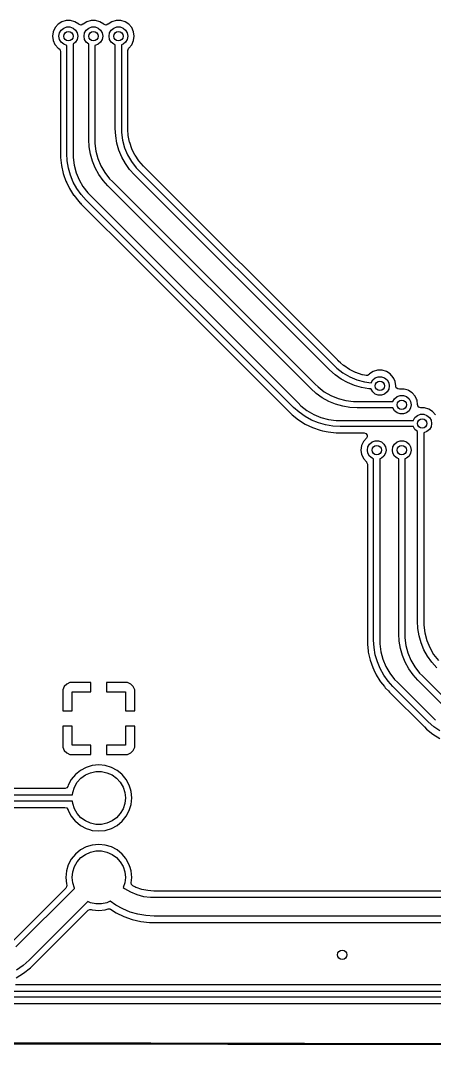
# Model space of a CAD drawing. Extents: x -114 to 114, y -62 to 23.
# Drawn here: x -19.57 to -6.36, y -61.55 to -28.76 of the extents above; entities that cross this region are included whole.
import ezdxf

# ---------------------------------------------------------------- set-up
doc = ezdxf.new("R2010")
doc.units = 0
doc.layers.add('BLACK', color=7, linetype='CONTINUOUS')

msp = doc.modelspace()

# ---------------------------------------------------------------- linework, layer by layer
at = {"layer": 'BLACK', "linetype": 'CONTINUOUS'}
for p, q in [((-18.2575, -28.8021), (-18.3786, -28.8799)), ((-18.1194, -28.7615), (-18.2575, -28.8021)), ((-18.2575, -28.8021), (-18.2575, -28.8021)), ((-17.9755, -28.7615), (-18.1194, -28.7615)), ((-18.1194, -28.7615), (-18.1194, -28.7615)), ((-17.8374, -28.8021), (-17.9755, -28.7615)), ((-17.9755, -28.7615), (-17.9755, -28.7615)), ((-17.7163, -28.8799), (-17.8374, -28.8021)), ((-17.8374, -28.8021), (-17.8374, -28.8021)), ((-17.8374, -28.8021), (-17.8374, -28.8021)), ((-17.8374, -28.8021), (-17.8374, -28.8021)), ((-17.458, -28.8021), (-17.5791, -28.8799)), ((-17.3199, -28.7615), (-17.458, -28.8021)), ((-17.458, -28.8021), (-17.458, -28.8021)), ((-17.176, -28.7615), (-17.3199, -28.7615)), ((-17.3199, -28.7615), (-17.3199, -28.7615)), ((-17.0379, -28.8021), (-17.176, -28.7615)), ((-17.176, -28.7615), (-17.176, -28.7615)), ((-16.9168, -28.8799), (-17.0379, -28.8021)), ((-17.0379, -28.8021), (-17.0379, -28.8021)), ((-17.0379, -28.8021), (-17.0379, -28.8021)), ((-17.0379, -28.8021), (-17.0379, -28.8021)), ((-16.6585, -28.8021), (-16.7796, -28.8799)), ((-16.5204, -28.7615), (-16.6585, -28.8021)), ((-16.6585, -28.8021), (-16.6585, -28.8021)), ((-16.3765, -28.7615), (-16.5204, -28.7615)), ((-16.5204, -28.7615), (-16.5204, -28.7615)), ((-16.2384, -28.8021), (-16.3765, -28.7615)), ((-16.3765, -28.7615), (-16.3765, -28.7615)), ((-16.1173, -28.8799), (-16.2384, -28.8021)), ((-16.2384, -28.8021), (-16.2384, -28.8021)), ((-16.2384, -28.8021), (-16.2384, -28.8021)), ((-16.2384, -28.8021), (-16.2384, -28.8021)), ((-18.5326, -29.1196), (-18.5531, -29.262)), ((-18.4728, -28.9887), (-18.5326, -29.1196)), ((-18.3786, -28.8799), (-18.4728, -28.9887)), ((-18.3475, -29.262), (-18.3294, -29.1594)), ((-18.3294, -29.1594), (-18.2773, -29.0692)), ((-18.2773, -29.0692), (-18.1975, -29.0022)), ((-18.1975, -29.0022), (-18.0995, -28.9666)), ((-18.0995, -28.9666), (-17.9954, -28.9666)), ((-17.9954, -28.9666), (-17.8975, -29.0022)), ((-17.8975, -29.0022), (-17.8176, -29.0692)), ((-17.8176, -29.0692), (-17.7655, -29.1594)), ((-17.7655, -29.1594), (-17.7475, -29.262)), ((-17.7125, -28.8832), (-17.7163, -28.8799)), ((-17.6988, -28.8931), (-17.7125, -28.8832)), ((-17.6392, -28.907), (-17.6988, -28.8931)), ((-17.5829, -28.8832), (-17.6392, -28.907)), ((-17.5791, -28.8799), (-17.5829, -28.8832)), ((-17.5479, -29.262), (-17.5299, -29.1594)), ((-17.5299, -29.1594), (-17.4778, -29.0692)), ((-17.4778, -29.0692), (-17.3979, -29.0022)), ((-17.3979, -29.0022), (-17.3, -28.9666)), ((-17.3, -28.9666), (-17.1959, -28.9666)), ((-17.1959, -28.9666), (-17.0979, -29.0022)), ((-17.0979, -29.0022), (-17.0181, -29.0692)), ((-17.0181, -29.0692), (-16.966, -29.1594)), ((-16.966, -29.1594), (-16.9479, -29.262)), ((-16.913, -28.8832), (-16.9168, -28.8799)), ((-16.8993, -28.8931), (-16.913, -28.8832)), ((-16.8397, -28.907), (-16.8993, -28.8931)), ((-16.7834, -28.8832), (-16.8397, -28.907)), ((-16.7796, -28.8799), (-16.7834, -28.8832)), ((-16.7484, -29.262), (-16.7304, -29.1594)), ((-16.7304, -29.1594), (-16.6783, -29.0692)), ((-16.6783, -29.0692), (-16.5984, -29.0022)), ((-16.5984, -29.0022), (-16.5005, -28.9666)), ((-16.5005, -28.9666), (-16.3964, -28.9666)), ((-16.3964, -28.9666), (-16.2984, -29.0022)), ((-16.2984, -29.0022), (-16.2186, -29.0692)), ((-16.2186, -29.0692), (-16.1665, -29.1594)), ((-16.1665, -29.1594), (-16.1484, -29.262)), ((-16.0231, -28.9887), (-16.1173, -28.8799)), ((-16.1173, -28.8799), (-16.1173, -28.8799)), ((-16.1173, -28.8799), (-16.1173, -28.8799)), ((-15.9633, -29.1196), (-16.0231, -28.9887)), ((-15.9428, -29.262), (-15.9633, -29.1196)), ((-18.5531, -29.262), (-18.5531, -29.262)), ((-18.5531, -29.262), (-18.5326, -29.4045)), ((-18.5326, -29.4045), (-18.4768, -29.5266)), ((-18.3294, -29.3646), (-18.3475, -29.262)), ((-18.2773, -29.4549), (-18.3294, -29.3646)), ((-18.1975, -29.5218), (-18.2773, -29.4549)), ((-17.8176, -29.4549), (-17.8975, -29.5218)), ((-17.7655, -29.3646), (-17.8176, -29.4549)), ((-17.7475, -29.262), (-17.7655, -29.3646)), ((-17.5299, -29.3646), (-17.5479, -29.262)), ((-17.4778, -29.4549), (-17.5299, -29.3646)), ((-17.3984, -29.5214), (-17.4778, -29.4549)), ((-17.0181, -29.4549), (-17.0979, -29.5218)), ((-16.966, -29.3646), (-17.0181, -29.4549)), ((-16.9479, -29.262), (-16.966, -29.3646)), ((-16.7304, -29.3646), (-16.7484, -29.262)), ((-16.6783, -29.4549), (-16.7304, -29.3646)), ((-16.5984, -29.5218), (-16.6783, -29.4549)), ((-16.2186, -29.4549), (-16.2984, -29.5218)), ((-16.1665, -29.3646), (-16.2186, -29.4549)), ((-16.1484, -29.262), (-16.1665, -29.3646)), ((-16.0231, -29.5354), (-15.9633, -29.4045)), ((-15.9633, -29.4045), (-15.9428, -29.262)), ((-18.4768, -29.5266), (-18.4728, -29.5354)), ((-18.4728, -29.5354), (-18.3786, -29.6442)), ((-18.3786, -29.6442), (-18.3444, -29.6661)), ((-18.3444, -29.6661), (-18.3057, -29.7135)), ((-18.3057, -29.7135), (-18.2989, -29.7494)), ((-18.2989, -29.7494), (-18.2989, -33.0436)), ((-18.0995, -29.5575), (-18.1975, -29.5218)), ((-18.0984, -29.5575), (-18.0995, -29.5575)), ((-18.0984, -33.0135), (-18.0984, -29.5575)), ((-17.8975, -29.5218), (-17.8984, -29.5222)), ((-17.8984, -29.5222), (-17.8984, -33.0135)), ((-17.3984, -32.5635), (-17.3984, -29.5214)), ((-17.1959, -29.5575), (-17.1984, -29.5575)), ((-17.1984, -29.5575), (-17.1984, -32.5635)), ((-17.0979, -29.5218), (-17.1959, -29.5575)), ((-16.5484, -29.54), (-16.5984, -29.5218)), ((-16.5484, -32.2135), (-16.5484, -29.54)), ((-16.2984, -29.5218), (-16.3484, -29.54)), ((-16.3484, -29.54), (-16.3484, -32.2135)), ((-16.1479, -29.7159), (-16.129, -29.6577)), ((-16.1479, -32.1659), (-16.1479, -29.7159)), ((-16.129, -29.6577), (-16.1217, -29.6497)), ((-16.122, -29.6495), (-16.1173, -29.6442)), ((-16.1217, -29.6497), (-16.122, -29.6495)), ((-16.1173, -29.6442), (-16.0231, -29.5354)), ((-16.5484, -32.2136), (-16.5484, -32.2135)), ((-16.5352, -32.4486), (-16.5484, -32.2136)), ((-16.4958, -32.6808), (-16.5352, -32.4486)), ((-16.3484, -32.2135), (-16.3484, -32.2135)), ((-16.3484, -32.2135), (-16.3484, -32.2135)), ((-16.3484, -32.2135), (-16.3484, -32.338)), ((-16.3484, -32.338), (-16.3159, -32.585)), ((-16.1479, -32.192), (-16.1479, -32.1659)), ((-16.1479, -32.1659), (-16.1479, -32.1659)), ((-16.1479, -32.2117), (-16.1479, -32.192)), ((-16.1478, -32.215), (-16.1479, -32.2117)), ((-16.1459, -32.245), (-16.1478, -32.215)), ((-16.1336, -32.4321), (-16.1459, -32.245)), ((-16.1328, -32.4385), (-16.1336, -32.4321)), ((-16.0907, -32.6502), (-16.1328, -32.4385)), ((-17.3984, -32.5636), (-17.3984, -32.5635)), ((-17.3852, -32.7986), (-17.3984, -32.5636)), ((-17.1984, -32.5635), (-17.1984, -32.5635)), ((-17.1984, -32.5635), (-17.1984, -32.5635)), ((-17.1984, -32.5635), (-17.1984, -32.688)), ((-17.1984, -32.688), (-17.1659, -32.935)), ((-16.4306, -32.9071), (-16.4958, -32.6808)), ((-16.3159, -32.585), (-16.2515, -32.8256)), ((-16.089, -32.6564), (-16.0907, -32.6502)), ((-16.0196, -32.8608), (-16.089, -32.6564)), ((-18.2989, -33.0436), (-18.2989, -33.0439)), ((-18.2989, -33.0439), (-18.2989, -33.1427)), ((-18.0984, -33.0136), (-18.0984, -33.0135)), ((-18.0852, -33.2486), (-18.0984, -33.0136)), ((-17.8984, -33.0135), (-17.8984, -33.0135)), ((-17.8984, -33.0135), (-17.8984, -33.0135)), ((-17.8984, -33.0135), (-17.8984, -33.138)), ((-17.3458, -33.0308), (-17.3852, -32.7986)), ((-17.2806, -33.2571), (-17.3458, -33.0308)), ((-17.1659, -32.935), (-17.1015, -33.1756)), ((-16.3405, -33.1247), (-16.4306, -32.9071)), ((-16.2515, -32.8256), (-16.1562, -33.0557)), ((-16.1562, -33.0557), (-16.0316, -33.2714)), ((-16.0171, -32.8668), (-16.0196, -32.8608)), ((-15.9217, -33.0604), (-16.0171, -32.8668)), ((-15.9184, -33.066), (-15.9217, -33.0604)), ((-15.7986, -33.2454), (-15.9184, -33.066)), ((-18.2989, -33.1427), (-18.27, -33.3995)), ((-18.27, -33.3995), (-18.2125, -33.6514)), ((-18.0458, -33.4808), (-18.0852, -33.2486)), ((-17.8984, -33.138), (-17.8659, -33.385)), ((-17.8659, -33.385), (-17.8015, -33.6256)), ((-17.1905, -33.4747), (-17.2806, -33.2571)), ((-17.1015, -33.1756), (-17.0062, -33.4057)), ((-17.0062, -33.4057), (-16.8816, -33.6214)), ((-16.2266, -33.3308), (-16.3405, -33.1247)), ((-16.0903, -33.5228), (-16.2266, -33.3308)), ((-16.0316, -33.2714), (-15.88, -33.469)), ((-15.7946, -33.2505), (-15.7986, -33.2454)), ((-15.6519, -33.4133), (-15.7946, -33.2505)), ((-15.6512, -33.414), (-15.6519, -33.4133)), ((-15.649, -33.4164), (-15.6512, -33.414)), ((-15.6301, -33.4354), (-15.649, -33.4164)), ((-9.4554, -39.61), (-15.6301, -33.4354)), ((-18.2125, -33.6514), (-18.2003, -33.6863)), ((-18.2003, -33.6863), (-18.1272, -33.8953)), ((-17.9806, -33.7071), (-18.0458, -33.4808)), ((-17.8905, -33.9247), (-17.9806, -33.7071)), ((-17.8015, -33.6256), (-17.7062, -33.8557)), ((-17.0766, -33.6808), (-17.1905, -33.4747)), ((-16.9403, -33.8728), (-17.0766, -33.6808)), ((-16.8816, -33.6214), (-16.73, -33.819)), ((-15.9334, -33.6984), (-16.0903, -33.5228)), ((-9.70495, -39.9269), (-15.9334, -33.6984)), ((-15.9334, -33.6984), (-15.9334, -33.6984)), ((-15.88, -33.469), (-15.7919, -33.557)), ((-15.7919, -33.557), (-15.7919, -33.557)), ((-15.7919, -33.557), (-9.56352, -39.7854)), ((-18.1272, -33.8953), (-18.1012, -33.9493)), ((-18.1012, -33.9493), (-18.0151, -34.1281)), ((-17.7766, -34.1308), (-17.8905, -33.9247)), ((-17.7062, -33.8557), (-17.5816, -34.0714)), ((-17.5816, -34.0714), (-17.43, -34.269)), ((-16.7834, -34.0484), (-16.9403, -33.8728)), ((-10.3049, -40.5269), (-16.7834, -34.0484)), ((-16.7834, -34.0484), (-16.7834, -34.0484)), ((-16.73, -33.819), (-16.6419, -33.907)), ((-16.6419, -33.907), (-10.1635, -40.3854)), ((-18.0151, -34.1281), (-17.9138, -34.2893)), ((-17.9138, -34.2893), (-17.8803, -34.3425)), ((-17.8803, -34.3425), (-17.8776, -34.3468)), ((-17.8776, -34.3468), (-17.8776, -34.3469)), ((-17.8776, -34.3469), (-17.7165, -34.5489)), ((-17.6403, -34.3228), (-17.7766, -34.1308)), ((-17.4834, -34.4984), (-17.6403, -34.3228)), ((-17.43, -34.269), (-17.3419, -34.357)), ((-17.3419, -34.357), (-10.7135, -40.9854)), ((-17.7165, -34.5489), (-17.6705, -34.5948)), ((-17.6705, -34.5948), (-17.6705, -34.5949)), ((-17.6705, -34.5949), (-17.6705, -34.5949)), ((-17.6705, -34.5949), (-17.6649, -34.6005)), ((-17.6649, -34.6005), (-17.6649, -34.6005)), ((-17.6649, -34.6005), (-17.6391, -34.6263)), ((-17.6391, -34.6263), (-17.6391, -34.6263)), ((-17.6391, -34.6263), (-17.6071, -34.6582)), ((-17.6071, -34.6582), (-15.9351, -36.3303)), ((-10.8549, -41.1269), (-17.4834, -34.4984)), ((-17.4834, -34.4984), (-17.4834, -34.4984)), ((-15.9351, -36.3303), (-10.977, -41.2883)), ((-9.43994, -39.6255), (-9.4554, -39.61)), ((-9.4554, -39.61), (-9.4554, -39.61)), ((-9.42323, -39.6422), (-9.43994, -39.6255)), ((-9.42087, -39.6444), (-9.42323, -39.6422)), ((-9.35875, -39.6989), (-9.42087, -39.6444)), ((-9.70494, -39.9269), (-9.70495, -39.9269)), ((-9.70483, -39.9269), (-9.70494, -39.9269)), ((-9.70494, -39.9269), (-9.70494, -39.9269)), ((-9.70494, -39.9269), (-9.70494, -39.9269)), ((-9.52933, -40.0838), (-9.70483, -39.9269)), ((-9.56352, -39.7854), (-9.56352, -39.7854)), ((-9.56352, -39.7854), (-9.5635, -39.7854)), ((-9.5635, -39.7854), (-9.47544, -39.8735)), ((-9.47544, -39.8735), (-9.27785, -40.0251)), ((-9.25702, -39.7881), (-9.35875, -39.6989)), ((-9.25189, -39.792), (-9.25702, -39.7881)), ((-9.07245, -39.9119), (-9.25189, -39.792)), ((-9.06684, -39.9152), (-9.07245, -39.9119)), ((-8.87328, -40.0106), (-9.06684, -39.9152)), ((-8.3085, -39.982), (-8.42957, -40.0598)), ((-8.17041, -39.9414), (-8.3085, -39.982)), ((-8.3085, -39.982), (-8.3085, -39.982)), ((-8.02648, -39.9414), (-8.17041, -39.9414)), ((-8.17041, -39.9414), (-8.17041, -39.9414)), ((-7.8884, -39.982), (-8.02648, -39.9414)), ((-8.02648, -39.9414), (-8.02648, -39.9414)), ((-7.88839, -39.982), (-7.8884, -39.982)), ((-7.76732, -40.0598), (-7.88839, -39.982)), ((-7.88839, -39.982), (-7.88839, -39.982)), ((-7.88839, -39.982), (-7.88839, -39.982)), ((-9.33727, -40.22), (-9.52933, -40.0838)), ((-9.13116, -40.334), (-9.33727, -40.22)), ((-9.27785, -40.0251), (-9.06216, -40.1496)), ((-8.9136, -40.4241), (-9.13116, -40.334)), ((-9.06216, -40.1496), (-8.83205, -40.245)), ((-8.86729, -40.0131), (-8.87328, -40.0106)), ((-8.66295, -40.0825), (-8.86729, -40.0131)), ((-8.83205, -40.245), (-8.59148, -40.3094)), ((-8.65669, -40.0842), (-8.66295, -40.0825)), ((-8.58527, -40.0984), (-8.65669, -40.0842)), ((-8.59148, -40.3094), (-8.37922, -40.3374)), ((-8.53742, -40.1079), (-8.58527, -40.0984)), ((-8.49568, -40.1072), (-8.53742, -40.1079)), ((-8.44328, -40.0756), (-8.49568, -40.1072)), ((-8.42958, -40.0598), (-8.44328, -40.0756)), ((-8.42957, -40.0598), (-8.42958, -40.0598)), ((-8.42957, -40.0598), (-8.42957, -40.0598)), ((-8.42957, -40.0598), (-8.42957, -40.0598)), ((-8.42957, -40.0598), (-8.42957, -40.0598)), ((-8.37922, -40.3374), (-8.32826, -40.2491)), ((-8.32826, -40.2491), (-8.24845, -40.1821)), ((-8.24845, -40.1821), (-8.15054, -40.1465)), ((-8.15054, -40.1465), (-8.04635, -40.1465)), ((-8.04635, -40.1465), (-7.94844, -40.1821)), ((-7.94844, -40.1821), (-7.86863, -40.2491)), ((-7.86863, -40.2491), (-7.81654, -40.3393)), ((-7.67307, -40.1686), (-7.76732, -40.0598)), ((-7.76732, -40.0598), (-7.76732, -40.0598)), ((-7.76732, -40.0598), (-7.76732, -40.0598)), ((-7.65592, -40.2061), (-7.67307, -40.1686)), ((-7.61328, -40.2995), (-7.65592, -40.2061)), ((-7.5928, -40.4419), (-7.61328, -40.2995)), ((-10.3048, -40.5269), (-10.3049, -40.5269)), ((-10.3049, -40.5269), (-10.3049, -40.5269)), ((-10.3049, -40.5269), (-10.3049, -40.5269)), ((-10.3049, -40.5269), (-10.3049, -40.5269)), ((-10.1293, -40.6838), (-10.3048, -40.5269)), ((-10.1635, -40.3854), (-10.1635, -40.3854)), ((-10.1635, -40.3854), (-10.1635, -40.3854)), ((-10.1635, -40.3854), (-10.0754, -40.4735)), ((-10.0754, -40.4735), (-9.87785, -40.6251)), ((-9.87785, -40.6251), (-9.66216, -40.7496)), ((-8.68731, -40.4893), (-8.9136, -40.4241)), ((-8.45514, -40.5287), (-8.68731, -40.4893)), ((-8.38242, -40.5328), (-8.45514, -40.5287)), ((-8.38035, -40.5445), (-8.38242, -40.5328)), ((-8.32826, -40.6348), (-8.38035, -40.5445)), ((-8.24845, -40.7018), (-8.32826, -40.6348)), ((-7.86863, -40.6348), (-7.94844, -40.7018)), ((-7.81654, -40.5445), (-7.86863, -40.6348)), ((-7.81654, -40.3393), (-7.79845, -40.4419)), ((-7.79845, -40.4419), (-7.81654, -40.5445)), ((-7.5928, -40.4451), (-7.5928, -40.4419)), ((-7.59194, -40.4479), (-7.5928, -40.4451)), ((-7.59179, -40.449), (-7.59194, -40.4479)), ((-7.59162, -40.4489), (-7.59179, -40.449)), ((-7.57554, -40.501), (-7.59162, -40.4489)), ((-7.5271, -40.5384), (-7.57554, -40.501)), ((-7.4778, -40.5398), (-7.5271, -40.5384)), ((-7.47741, -40.5425), (-7.4778, -40.5398)), ((-7.47041, -40.5414), (-7.47741, -40.5425)), ((-7.32648, -40.5414), (-7.47041, -40.5414)), ((-7.47041, -40.5414), (-7.47041, -40.5414)), ((-7.19252, -40.5808), (-7.32648, -40.5414)), ((-7.32648, -40.5414), (-7.32648, -40.5414)), ((-7.18839, -40.582), (-7.19252, -40.5808)), ((-7.06732, -40.6598), (-7.18839, -40.582)), ((-7.18839, -40.582), (-7.18839, -40.582)), ((-7.18839, -40.582), (-7.18839, -40.582)), ((-6.97307, -40.7686), (-7.06732, -40.6598)), ((-7.06732, -40.6598), (-7.06732, -40.6598)), ((-7.06732, -40.6598), (-7.06732, -40.6598)), ((-10.7135, -40.9854), (-10.7135, -40.9854)), ((-10.7135, -40.9854), (-10.7135, -40.9854)), ((-10.7135, -40.9854), (-10.6254, -41.0735)), ((-9.93727, -40.82), (-10.1293, -40.6838)), ((-9.73116, -40.934), (-9.93727, -40.82)), ((-9.5136, -41.0241), (-9.73116, -40.934)), ((-9.66216, -40.7496), (-9.43205, -40.845)), ((-9.43205, -40.845), (-9.19148, -40.9094)), ((-9.19148, -40.9094), (-8.94455, -40.9419)), ((-8.94455, -40.9419), (-8.82002, -40.9419)), ((-8.82002, -40.9419), (-7.68081, -40.9419)), ((-8.15054, -40.7374), (-8.24845, -40.7018)), ((-8.04635, -40.7374), (-8.15054, -40.7374)), ((-7.94844, -40.7018), (-8.04635, -40.7374)), ((-7.68081, -40.9419), (-7.68035, -40.9393)), ((-7.68035, -40.9393), (-7.62826, -40.8491)), ((-7.62826, -40.8491), (-7.54845, -40.7821)), ((-7.54845, -40.7821), (-7.45054, -40.7465)), ((-7.45054, -40.7465), (-7.34635, -40.7465)), ((-7.34635, -40.7465), (-7.24844, -40.7821)), ((-7.24844, -40.7821), (-7.16863, -40.8491)), ((-7.16863, -40.8491), (-7.11654, -40.9393)), ((-7.11654, -40.9393), (-7.09844, -41.0419)), ((-6.9282, -40.8668), (-6.97307, -40.7686)), ((-6.91328, -40.8995), (-6.9282, -40.8668)), ((-6.8928, -41.0419), (-6.91328, -40.8995)), ((-10.977, -41.2883), (-10.977, -41.2883)), ((-10.977, -41.2883), (-10.9757, -41.2897)), ((-10.9757, -41.2897), (-10.9752, -41.2901)), ((-10.9752, -41.2901), (-10.9053, -41.36)), ((-10.8548, -41.1269), (-10.8549, -41.1269)), ((-10.8549, -41.1269), (-10.8549, -41.1269)), ((-10.8549, -41.1269), (-10.8549, -41.1269)), ((-10.8549, -41.1269), (-10.8549, -41.1269)), ((-10.6793, -41.2838), (-10.8548, -41.1269)), ((-10.4873, -41.42), (-10.6793, -41.2838)), ((-10.6254, -41.0735), (-10.4278, -41.2251)), ((-10.4278, -41.2251), (-10.2122, -41.3496)), ((-9.28731, -41.0893), (-9.5136, -41.0241)), ((-9.05514, -41.1287), (-9.28731, -41.0893)), ((-8.82002, -41.1419), (-9.05514, -41.1287)), ((-7.68081, -41.1419), (-8.82002, -41.1419)), ((-8.82002, -41.1419), (-8.82002, -41.1419)), ((-8.82002, -41.1419), (-8.82002, -41.1419)), ((-7.68035, -41.1445), (-7.68081, -41.1419)), ((-7.62826, -41.2348), (-7.68035, -41.1445)), ((-7.54845, -41.3018), (-7.62826, -41.2348)), ((-7.45054, -41.3374), (-7.54845, -41.3018)), ((-7.24844, -41.3018), (-7.34635, -41.3374)), ((-7.16863, -41.2348), (-7.24844, -41.3018)), ((-7.11654, -41.1445), (-7.16863, -41.2348)), ((-7.09844, -41.0419), (-7.11654, -41.1445)), ((-6.8928, -41.0424), (-6.8928, -41.0419)), ((-6.89201, -41.0474), (-6.8928, -41.0424)), ((-6.89179, -41.049), (-6.89201, -41.0474)), ((-6.89177, -41.0489), (-6.89179, -41.049)), ((-6.88795, -41.073), (-6.89177, -41.0489)), ((-6.85199, -41.1225), (-6.88795, -41.073)), ((-6.7938, -41.1414), (-6.85199, -41.1225)), ((-6.67648, -41.1414), (-6.7938, -41.1414)), ((-6.53839, -41.182), (-6.67648, -41.1414)), ((-6.67648, -41.1414), (-6.67648, -41.1414)), ((-6.41732, -41.2598), (-6.53839, -41.182)), ((-6.53839, -41.182), (-6.53839, -41.182)), ((-6.53839, -41.182), (-6.53839, -41.182)), ((-6.53839, -41.182), (-6.53839, -41.182)), ((-6.32307, -41.3686), (-6.41732, -41.2598)), ((-6.41732, -41.2598), (-6.41732, -41.2598)), ((-6.41732, -41.2598), (-6.41732, -41.2598)), ((-10.9053, -41.36), (-10.7033, -41.5211)), ((-10.7033, -41.5211), (-10.4846, -41.6585)), ((-10.2812, -41.534), (-10.4873, -41.42)), ((-10.0636, -41.6241), (-10.2812, -41.534)), ((-10.2122, -41.3496), (-9.98205, -41.445)), ((-9.83731, -41.6893), (-10.0636, -41.6241)), ((-9.98205, -41.445), (-9.74148, -41.5094)), ((-9.74148, -41.5094), (-9.49455, -41.5419)), ((-9.49455, -41.5419), (-9.37002, -41.5419)), ((-9.37002, -41.5419), (-7.03081, -41.5419)), ((-7.34635, -41.3374), (-7.45054, -41.3374)), ((-7.03081, -41.5419), (-7.03035, -41.5393)), ((-7.03035, -41.5393), (-6.97826, -41.4491)), ((-6.97826, -41.4491), (-6.89844, -41.3821)), ((-6.89844, -41.3821), (-6.80054, -41.3465)), ((-6.80054, -41.3465), (-6.69635, -41.3465)), ((-6.69635, -41.3465), (-6.59844, -41.3821)), ((-6.59844, -41.3821), (-6.51863, -41.4491)), ((-6.51863, -41.4491), (-6.46654, -41.5393)), ((-6.46654, -41.5393), (-6.44844, -41.6419)), ((-6.44844, -41.6419), (-6.46654, -41.7445)), ((-10.4846, -41.6585), (-10.2518, -41.7707)), ((-10.2518, -41.7707), (-10.0079, -41.856)), ((-10.0079, -41.856), (-9.92789, -41.8743)), ((-9.92789, -41.8743), (-9.75598, -41.9135)), ((-9.60514, -41.7287), (-9.83731, -41.6893)), ((-9.75598, -41.9135), (-9.75598, -41.9135)), ((-9.75598, -41.9135), (-9.75598, -41.9135)), ((-9.75598, -41.9135), (-9.49922, -41.9424)), ((-9.37002, -41.7419), (-9.60514, -41.7287)), ((-9.49922, -41.9424), (-9.43772, -41.9424)), ((-9.43772, -41.9424), (-9.43771, -41.9424)), ((-9.43771, -41.9424), (-9.37003, -41.9424)), ((-9.37003, -41.9424), (-9.32243, -41.9424)), ((-7.03081, -41.7419), (-9.37002, -41.7419)), ((-9.37002, -41.7419), (-9.37002, -41.7419)), ((-9.37002, -41.7419), (-9.37002, -41.7419)), ((-9.32243, -41.9424), (-9.32243, -41.9424)), ((-9.32243, -41.9424), (-8.60084, -41.9424)), ((-8.60084, -41.9424), (-8.54265, -41.9613)), ((-8.54265, -41.9613), (-8.50668, -42.0108)), ((-7.03035, -41.7445), (-7.03081, -41.7419)), ((-6.97826, -41.8348), (-7.03035, -41.7445)), ((-6.89844, -41.9018), (-6.97826, -41.8348)), ((-6.89844, -47.9635), (-6.89844, -41.9018)), ((-6.69635, -41.9374), (-6.69844, -41.9374)), ((-6.69844, -41.9374), (-6.69844, -47.9635)), ((-6.59844, -41.9018), (-6.69635, -41.9374)), ((-6.51863, -41.8348), (-6.59844, -41.9018)), ((-6.46654, -41.7445), (-6.51863, -41.8348)), ((-8.62332, -42.2186), (-8.68311, -42.3495)), ((-8.52602, -42.1063), (-8.62332, -42.2186)), ((-8.50668, -42.072), (-8.52602, -42.1063)), ((-8.50668, -42.0108), (-8.50668, -42.072)), ((-8.47986, -42.3893), (-8.42776, -42.2991)), ((-8.42776, -42.2991), (-8.34795, -42.2321)), ((-8.34795, -42.2321), (-8.25004, -42.1965)), ((-8.25004, -42.1965), (-8.14585, -42.1965)), ((-8.14585, -42.1965), (-8.04795, -42.2321)), ((-8.04795, -42.2321), (-7.96813, -42.2991)), ((-7.96813, -42.2991), (-7.91604, -42.3893)), ((-7.68035, -42.3893), (-7.62826, -42.2991)), ((-7.62826, -42.2991), (-7.54845, -42.2321)), ((-7.54845, -42.2321), (-7.45054, -42.1965)), ((-7.45054, -42.1965), (-7.34635, -42.1965)), ((-7.34635, -42.1965), (-7.24844, -42.2321)), ((-7.24844, -42.2321), (-7.16863, -42.2991)), ((-7.16863, -42.2991), (-7.11654, -42.3893)), ((-8.68311, -42.3495), (-8.70359, -42.4919)), ((-8.70359, -42.4919), (-8.70359, -42.4919)), ((-8.70359, -42.4919), (-8.68311, -42.6344)), ((-8.49795, -42.4919), (-8.47986, -42.3893)), ((-8.47986, -42.5945), (-8.49795, -42.4919)), ((-8.42776, -42.6848), (-8.47986, -42.5945)), ((-7.91604, -42.5945), (-7.96813, -42.6848)), ((-7.91604, -42.3893), (-7.89795, -42.4919)), ((-7.89795, -42.4919), (-7.91604, -42.5945)), ((-7.69844, -42.4919), (-7.68035, -42.3893)), ((-7.68035, -42.5945), (-7.69844, -42.4919)), ((-7.62826, -42.6848), (-7.68035, -42.5945)), ((-7.11654, -42.5945), (-7.16863, -42.6848)), ((-7.11654, -42.3893), (-7.09844, -42.4919)), ((-7.09844, -42.4919), (-7.11654, -42.5945)), ((-8.68311, -42.6344), (-8.63792, -42.7333)), ((-8.63792, -42.7333), (-8.62332, -42.7653)), ((-8.62332, -42.7653), (-8.53173, -42.871)), ((-8.53173, -42.871), (-8.52444, -42.8794)), ((-8.52444, -42.8794), (-8.52648, -42.8812)), ((-8.52648, -42.8812), (-8.50102, -42.9234)), ((-8.50102, -42.9234), (-8.49845, -42.9458)), ((-8.49845, -42.9458), (-8.49845, -48.5941)), ((-8.34795, -42.7518), (-8.42776, -42.6848)), ((-8.29795, -42.7699), (-8.34795, -42.7518)), ((-8.29795, -48.564), (-8.29795, -42.7699)), ((-8.04795, -42.7518), (-8.09795, -42.7699)), ((-8.09795, -42.7699), (-8.09795, -48.564)), ((-7.96813, -42.6848), (-8.04795, -42.7518)), ((-7.54845, -42.7518), (-7.62826, -42.6848)), ((-7.49844, -42.7699), (-7.54845, -42.7518)), ((-7.49844, -48.3635), (-7.49844, -42.7699)), ((-7.24844, -42.7518), (-7.29845, -42.7699)), ((-7.29845, -42.7699), (-7.29845, -48.3635)), ((-7.16863, -42.6848), (-7.24844, -42.7518)), ((-6.89843, -47.9636), (-6.89844, -47.9635)), ((-6.88523, -48.1986), (-6.89843, -47.9636)), ((-6.84579, -48.4308), (-6.88523, -48.1986)), ((-6.69844, -47.9635), (-6.69844, -47.9635)), ((-6.69844, -47.9635), (-6.69843, -47.9635)), ((-6.69843, -47.9635), (-6.69843, -48.088)), ((-6.69843, -48.088), (-6.66593, -48.335)), ((-7.49843, -48.3636), (-7.49844, -48.3635)), ((-7.48523, -48.5986), (-7.49843, -48.3636)), ((-7.29845, -48.3635), (-7.29845, -48.3635)), ((-7.29845, -48.3635), (-7.29843, -48.3635)), ((-7.29843, -48.3635), (-7.29844, -48.4881)), ((-7.29844, -48.4881), (-7.26593, -48.735)), ((-6.7806, -48.6571), (-6.84579, -48.4308)), ((-6.66593, -48.335), (-6.60147, -48.5756)), ((-8.49845, -48.5941), (-8.49843, -48.5944)), ((-8.49843, -48.5944), (-8.49843, -48.6932)), ((-8.49843, -48.6932), (-8.47343, -48.9151)), ((-8.29793, -48.5641), (-8.29795, -48.564)), ((-8.28473, -48.7991), (-8.29793, -48.5641)), ((-8.24529, -49.0313), (-8.28473, -48.7991)), ((-8.09795, -48.564), (-8.09795, -48.564)), ((-8.09795, -48.564), (-8.09795, -48.564)), ((-8.09795, -48.564), (-8.09793, -48.564)), ((-8.09793, -48.564), (-8.09793, -48.6885)), ((-8.09793, -48.6885), (-8.06543, -48.9355)), ((-7.44579, -48.8308), (-7.48523, -48.5986)), ((-7.3806, -49.0571), (-7.44579, -48.8308)), ((-7.26593, -48.735), (-7.20147, -48.9756)), ((-6.69048, -48.8747), (-6.7806, -48.6571)), ((-6.60147, -48.5756), (-6.50616, -48.8057)), ((-6.50616, -48.8057), (-6.38163, -49.0214)), ((-8.47343, -48.9151), (-8.46951, -48.95)), ((-8.46951, -48.95), (-8.41202, -49.2019)), ((-8.1801, -49.2576), (-8.24529, -49.0313)), ((-8.06543, -48.9355), (-8.00097, -49.1761)), ((-8.00097, -49.1761), (-7.90566, -49.4062)), ((-7.29048, -49.2747), (-7.3806, -49.0571)), ((-7.20147, -48.9756), (-7.10616, -49.2057)), ((-6.57656, -49.0808), (-6.69048, -48.8747)), ((-6.44029, -49.2728), (-6.57656, -49.0808)), ((-6.38163, -49.0214), (-6.23, -49.219)), ((-8.41202, -49.2019), (-8.32668, -49.4458)), ((-8.32668, -49.4458), (-8.29416, -49.5133)), ((-8.29416, -49.5133), (-8.21457, -49.6786)), ((-8.08998, -49.4752), (-8.1801, -49.2576)), ((-7.97607, -49.6813), (-8.08998, -49.4752)), ((-7.90566, -49.4062), (-7.78113, -49.6219)), ((-7.17656, -49.4808), (-7.29048, -49.2747)), ((-7.04029, -49.6728), (-7.17656, -49.4808)), ((-7.10616, -49.2057), (-6.98163, -49.4214)), ((-6.98163, -49.4214), (-6.83, -49.619)), ((-6.28337, -49.4484), (-6.44029, -49.2728)), ((-8.21457, -49.6786), (-8.09727, -49.8652)), ((-7.83979, -49.8733), (-7.97607, -49.6813)), ((-7.78113, -49.6219), (-7.62951, -49.8195)), ((-7.62951, -49.8195), (-7.54145, -49.9075)), ((-6.88337, -49.8484), (-7.04029, -49.6728)), ((-6.83, -49.619), (-6.74195, -49.707)), ((-6.74195, -49.707), (-5.96352, -50.4854)), ((-18.224, -50.1511), (-18.2269, -50.1762)), ((-18.1787, -50.0485), (-18.224, -50.1511)), ((-18.0994, -49.9692), (-18.1787, -50.0485)), ((-17.9968, -49.9239), (-18.0994, -49.9692)), ((-17.9717, -49.921), (-17.9968, -49.9239)), ((-17.3269, -49.921), (-17.9717, -49.921)), ((-17.9717, -49.921), (-17.9717, -49.921)), ((-17.3269, -50.221), (-17.3269, -49.921)), ((-17.3269, -49.921), (-17.3269, -49.921)), ((-16.8269, -49.921), (-16.8269, -50.221)), ((-16.1821, -49.921), (-16.8269, -49.921)), ((-16.8269, -49.921), (-16.8269, -49.921)), ((-16.157, -49.9239), (-16.1821, -49.921)), ((-16.0544, -49.9692), (-16.157, -49.9239)), ((-15.9751, -50.0485), (-16.0544, -49.9692)), ((-15.9298, -50.1511), (-15.9751, -50.0485)), ((-15.9269, -50.1762), (-15.9298, -50.1511)), ((-8.09727, -49.8652), (-8.0771, -49.8973)), ((-8.0771, -49.8973), (-7.95657, -50.0485)), ((-7.95657, -50.0485), (-7.9262, -50.0866)), ((-7.9262, -50.0866), (-7.916, -50.0994)), ((-7.916, -50.0994), (-7.82465, -50.1907)), ((-7.68288, -50.0489), (-7.83979, -49.8733)), ((-7.68287, -50.0489), (-7.68288, -50.0489)), ((-6.55494, -51.1769), (-7.68287, -50.0489)), ((-7.54145, -49.9075), (-6.41352, -51.0354)), ((-6.10494, -50.6269), (-6.88337, -49.8484)), ((-6.88337, -49.8484), (-6.88337, -49.8484)), ((-18.2269, -50.1762), (-18.2269, -50.821)), ((-17.9269, -50.821), (-17.9269, -50.221)), ((-17.9269, -50.221), (-17.3269, -50.221)), ((-16.8269, -50.221), (-16.2269, -50.221)), ((-16.2269, -50.221), (-16.2269, -50.821)), ((-15.9269, -50.821), (-15.9269, -50.1762)), ((-7.82465, -50.1907), (-7.79099, -50.2244)), ((-7.79099, -50.2244), (-7.79099, -50.2244)), ((-7.79099, -50.2244), (-6.67703, -51.3383)), ((-18.2269, -50.821), (-17.9269, -50.821)), ((-18.2269, -50.821), (-18.2269, -50.821)), ((-16.2269, -50.821), (-15.9269, -50.821)), ((-6.41352, -51.0354), (-6.41352, -51.0354)), ((-6.41352, -51.0354), (-6.4135, -51.0354)), ((-6.4135, -51.0354), (-6.32544, -51.1235)), ((-18.2269, -51.321), (-18.2269, -51.9658)), ((-17.9269, -51.321), (-18.2269, -51.321)), ((-17.9269, -51.921), (-17.9269, -51.321)), ((-15.9269, -51.321), (-16.2269, -51.321)), ((-16.2269, -51.321), (-16.2269, -51.921)), ((-15.9269, -51.9658), (-15.9269, -51.321)), ((-15.9269, -51.321), (-15.9269, -51.321)), ((-6.67703, -51.3383), (-6.67703, -51.3383)), ((-6.67703, -51.3383), (-6.67566, -51.3397)), ((-6.67566, -51.3397), (-6.67517, -51.3401)), ((-6.67517, -51.3401), (-6.60535, -51.41)), ((-6.60535, -51.41), (-6.40334, -51.5711)), ((-6.55483, -51.1769), (-6.55494, -51.1769)), ((-6.37933, -51.3338), (-6.55483, -51.1769)), ((-6.18727, -51.47), (-6.37933, -51.3338)), ((-6.40334, -51.5711), (-6.18456, -51.7085)), ((-18.2269, -51.9658), (-18.224, -51.9908)), ((-18.224, -51.9908), (-18.1787, -52.0934)), ((-18.1787, -52.0934), (-18.0994, -52.1728)), ((-17.3269, -51.921), (-17.9269, -51.921)), ((-17.3269, -52.221), (-17.3269, -51.921)), ((-16.2269, -51.921), (-16.8269, -51.921)), ((-16.8269, -51.921), (-16.8269, -52.221)), ((-16.0544, -52.1728), (-15.9751, -52.0934)), ((-15.9751, -52.0934), (-15.9298, -51.9908)), ((-15.9298, -51.9908), (-15.9269, -51.9658)), ((-15.9269, -51.9658), (-15.9269, -51.9658)), ((-18.0994, -52.1728), (-17.9968, -52.2181)), ((-17.9968, -52.2181), (-17.9717, -52.221)), ((-17.9717, -52.221), (-17.3269, -52.221)), ((-17.3269, -52.221), (-17.3269, -52.221)), ((-16.8269, -52.221), (-16.8269, -52.221)), ((-16.8269, -52.221), (-16.1821, -52.221)), ((-16.1821, -52.221), (-16.157, -52.2181)), ((-16.1821, -52.221), (-16.1821, -52.221)), ((-16.157, -52.2181), (-16.0544, -52.1728)), ((-17.6633, -52.7333), (-17.8233, -52.8645)), ((-17.4808, -52.6357), (-17.6633, -52.7333)), ((-17.2828, -52.5757), (-17.4808, -52.6357)), ((-17.3396, -52.8026), (-17.1657, -52.7656)), ((-17.0769, -52.5554), (-17.2828, -52.5757)), ((-17.2828, -52.5757), (-17.2828, -52.5757)), ((-17.1657, -52.7656), (-16.988, -52.7656)), ((-16.871, -52.5757), (-17.0769, -52.5554)), ((-17.0769, -52.5554), (-17.0769, -52.5554)), ((-16.988, -52.7656), (-16.8142, -52.8026)), ((-16.6729, -52.6357), (-16.871, -52.5757)), ((-16.871, -52.5757), (-16.871, -52.5757)), ((-16.4904, -52.7333), (-16.6729, -52.6357)), ((-16.3447, -52.8529), (-16.4904, -52.7333)), ((-17.9546, -53.0245), (-18.0521, -53.207)), ((-17.8233, -52.8646), (-17.9546, -53.0245)), ((-17.8534, -53.2652), (-17.7646, -53.1113)), ((-17.8233, -52.8645), (-17.8233, -52.8646)), ((-17.7646, -53.1113), (-17.6457, -52.9793)), ((-17.6457, -52.9793), (-17.5019, -52.8748)), ((-17.5019, -52.8748), (-17.3396, -52.8026)), ((-16.8142, -52.8026), (-16.6519, -52.8748)), ((-16.6519, -52.8748), (-16.5081, -52.9793)), ((-16.5081, -52.9793), (-16.3892, -53.1113)), ((-16.3892, -53.1113), (-16.3004, -53.2652)), ((-16.3305, -52.8646), (-16.3447, -52.8529)), ((-16.1996, -53.0241), (-16.3305, -52.8646)), ((-16.3305, -52.8646), (-16.3305, -52.8646)), ((-16.1992, -53.0245), (-16.1996, -53.0241)), ((-16.1017, -53.207), (-16.1992, -53.0245)), ((-18.1569, -53.3105), (-22.6206, -53.3105)), ((-18.155, -53.3104), (-18.1569, -53.3105)), ((-18.0972, -53.2904), (-18.155, -53.3104)), ((-18.0622, -53.2402), (-18.0972, -53.2904)), ((-18.0521, -53.207), (-18.0622, -53.2402)), ((-18.0521, -53.207), (-18.0521, -53.207)), ((-17.9164, -53.511), (-17.9083, -53.4342)), ((-17.9083, -53.4342), (-17.8534, -53.2652)), ((-16.3004, -53.2652), (-16.2455, -53.4342)), ((-16.2455, -53.4342), (-16.2269, -53.611)), ((-16.0647, -53.329), (-16.1017, -53.207)), ((-16.0416, -53.405), (-16.0647, -53.329)), ((-16.0213, -53.611), (-16.0416, -53.405)), ((-16.0416, -53.405), (-16.0416, -53.405)), ((-22.6222, -53.511), (-17.9164, -53.511)), ((-17.9164, -53.711), (-22.6222, -53.711)), ((-17.9083, -53.7877), (-17.9164, -53.711)), ((-16.2269, -53.611), (-16.2455, -53.7877)), ((-16.0416, -53.8169), (-16.0213, -53.611)), ((-16.0213, -53.611), (-16.0213, -53.611)), ((-22.5746, -53.9115), (-18.1569, -53.9115)), ((-18.1569, -53.9115), (-18.0987, -53.9304)), ((-18.0987, -53.9304), (-18.0628, -53.9799)), ((-18.0628, -53.9799), (-18.0622, -53.9817)), ((-18.0622, -53.9817), (-18.0584, -53.9944)), ((-18.0584, -53.9944), (-18.0521, -54.0149)), ((-18.0521, -54.0149), (-18.0521, -54.0149)), ((-18.0521, -54.0149), (-17.9546, -54.1974)), ((-17.8534, -53.9567), (-17.9083, -53.7877)), ((-17.7646, -54.1106), (-17.8534, -53.9567)), ((-16.3004, -53.9567), (-16.3892, -54.1106)), ((-16.2455, -53.7877), (-16.3004, -53.9567)), ((-16.1992, -54.1974), (-16.1017, -54.0149)), ((-16.1017, -54.0149), (-16.0416, -53.8169)), ((-16.0416, -53.8169), (-16.0416, -53.8169)), ((-17.9546, -54.1974), (-17.8304, -54.3487)), ((-17.8304, -54.3487), (-17.8233, -54.3574)), ((-17.8233, -54.3574), (-17.8233, -54.3574)), ((-17.8233, -54.3574), (-17.6633, -54.4886)), ((-17.6457, -54.2426), (-17.7646, -54.1106)), ((-17.5019, -54.3471), (-17.6457, -54.2426)), ((-17.3396, -54.4194), (-17.5019, -54.3471)), ((-17.1657, -54.4563), (-17.3396, -54.4194)), ((-16.8142, -54.4194), (-16.988, -54.4563)), ((-16.6519, -54.3471), (-16.8142, -54.4194)), ((-16.5081, -54.2426), (-16.6519, -54.3471)), ((-16.3892, -54.1106), (-16.5081, -54.2426)), ((-16.4904, -54.4886), (-16.3305, -54.3574)), ((-16.3305, -54.3574), (-16.1992, -54.1974)), ((-17.6633, -54.4886), (-17.6633, -54.4886)), ((-17.6633, -54.4886), (-17.6633, -54.4886)), ((-17.6633, -54.4886), (-17.4808, -54.5862)), ((-17.4808, -54.5862), (-17.368, -54.6204)), ((-17.368, -54.6204), (-17.2828, -54.6463)), ((-17.2828, -54.6463), (-17.2828, -54.6463)), ((-17.2828, -54.6463), (-17.0769, -54.6665)), ((-16.988, -54.4563), (-17.1657, -54.4563)), ((-17.0769, -54.6665), (-16.871, -54.6463)), ((-17.0769, -54.6665), (-17.0769, -54.6665)), ((-17.0769, -54.6665), (-17.0769, -54.6665)), ((-16.871, -54.6463), (-16.8383, -54.6364)), ((-16.871, -54.6463), (-16.871, -54.6463)), ((-16.8383, -54.6364), (-16.6729, -54.5862)), ((-16.6729, -54.5862), (-16.4904, -54.4886)), ((-17.8233, -55.4046), (-17.9546, -55.5645)), ((-17.6633, -55.2733), (-17.8233, -55.4046)), ((-17.8233, -55.4046), (-17.8233, -55.4046)), ((-17.4808, -55.1757), (-17.6633, -55.2733)), ((-17.6457, -55.5193), (-17.5019, -55.4148)), ((-17.5019, -55.4148), (-17.3396, -55.3426)), ((-17.2828, -55.1157), (-17.4808, -55.1757)), ((-17.3396, -55.3426), (-17.1657, -55.3056)), ((-17.0769, -55.0954), (-17.2828, -55.1157)), ((-17.2828, -55.1157), (-17.2828, -55.1157)), ((-17.1657, -55.3056), (-16.988, -55.3056)), ((-16.871, -55.1157), (-17.0769, -55.0954)), ((-17.0769, -55.0954), (-17.0769, -55.0954)), ((-16.988, -55.3056), (-16.8142, -55.3426)), ((-16.6729, -55.1757), (-16.871, -55.1157)), ((-16.871, -55.1157), (-16.871, -55.1157)), ((-16.8142, -55.3426), (-16.6519, -55.4148)), ((-16.4904, -55.2733), (-16.6729, -55.1757)), ((-16.6519, -55.4148), (-16.5081, -55.5193)), ((-16.3305, -55.4046), (-16.4904, -55.2733)), ((-16.2125, -55.5483), (-16.3305, -55.4046)), ((-16.3305, -55.4046), (-16.3305, -55.4046)), ((-16.3305, -55.4046), (-16.3305, -55.4046)), ((-18.0521, -55.747), (-18.1122, -55.945)), ((-17.9546, -55.5645), (-18.0521, -55.747)), ((-17.8534, -55.8052), (-17.7646, -55.6513)), ((-17.7646, -55.6513), (-17.6457, -55.5193)), ((-16.5081, -55.5193), (-16.3892, -55.6513)), ((-16.3892, -55.6513), (-16.3004, -55.8052)), ((-16.1992, -55.5645), (-16.2125, -55.5483)), ((-16.1017, -55.747), (-16.1992, -55.5645)), ((-16.0668, -55.862), (-16.1017, -55.747)), ((-18.1122, -55.945), (-18.1325, -56.151)), ((-18.1122, -55.945), (-18.1122, -55.945)), ((-17.9269, -56.151), (-17.9083, -55.9742)), ((-17.9083, -55.9742), (-17.8534, -55.8052)), ((-16.3004, -55.8052), (-16.2455, -55.9742)), ((-16.2455, -55.9742), (-16.2269, -56.151)), ((-16.0619, -55.8779), (-16.0668, -55.862)), ((-16.0416, -55.945), (-16.0619, -55.8779)), ((-16.0213, -56.151), (-16.0416, -55.945)), ((-16.0416, -55.945), (-16.0416, -55.945)), ((-18.1325, -56.151), (-18.1325, -56.151)), ((-18.1325, -56.151), (-18.1122, -56.3569)), ((-18.1122, -56.3569), (-18.1122, -56.3569)), ((-18.1122, -56.3569), (-18.1011, -56.3934)), ((-18.1011, -56.3934), (-18.1023, -56.4546)), ((-17.9083, -56.3277), (-17.9269, -56.151)), ((-17.8534, -56.4967), (-17.9083, -56.3277)), ((-16.2455, -56.3277), (-16.2939, -56.4767)), ((-16.2269, -56.151), (-16.2455, -56.3277)), ((-16.0385, -56.3257), (-16.0213, -56.151)), ((-16.0276, -56.3815), (-16.0385, -56.3257)), ((-15.9838, -56.4242), (-16.0276, -56.3815)), ((-16.0213, -56.151), (-16.0213, -56.151)), ((-18.1259, -56.4921), (-19.8648, -58.2311)), ((-19.7242, -58.374), (-17.851, -56.5008)), ((-18.1023, -56.4546), (-18.1259, -56.4921)), ((-17.851, -56.5008), (-17.8534, -56.4967)), ((-16.2939, -56.4767), (-16.2591, -56.5034)), ((-16.2591, -56.5034), (-16.0661, -56.6148)), ((-16.0661, -56.6148), (-15.8602, -56.7001)), ((-15.9222, -56.4546), (-15.9838, -56.4242)), ((-15.8893, -56.4707), (-15.9222, -56.4546)), ((-15.8833, -56.4732), (-15.8893, -56.4707)), ((-15.7038, -56.5342), (-15.8833, -56.4732)), ((-15.8602, -56.7001), (-15.645, -56.7577)), ((-15.6975, -56.5359), (-15.7038, -56.5342)), ((-15.5115, -56.5729), (-15.6975, -56.5359)), ((-15.5051, -56.5737), (-15.5115, -56.5729)), ((-15.3142, -56.5862), (-15.5051, -56.5737)), ((-15.311, -56.5863), (-15.3142, -56.5862)), ((-3.2097, -56.5863), (-15.311, -56.5863)), ((-17.4236, -56.9219), (-19.2999, -58.7983)), ((-17.3396, -56.9594), (-17.4236, -56.9219)), ((-17.1657, -56.9963), (-17.3396, -56.9594)), ((-16.988, -56.9963), (-17.1657, -56.9963)), ((-16.8142, -56.9594), (-16.988, -56.9963)), ((-16.7083, -56.9122), (-16.8142, -56.9594)), ((-16.5363, -57.0343), (-16.7083, -56.9122)), ((-16.3105, -57.1591), (-16.5363, -57.0343)), ((-15.645, -56.7577), (-15.424, -56.7868)), ((-15.424, -56.7868), (-15.3126, -56.7868)), ((-15.3126, -56.7868), (-3.20969, -56.7868)), ((-19.1835, -58.9654), (-17.418, -57.1999)), ((-17.418, -57.1999), (-17.3635, -57.1722)), ((-17.3635, -57.1722), (-17.3193, -57.1752)), ((-17.3193, -57.1752), (-17.2828, -57.1863)), ((-17.2828, -57.1863), (-17.2828, -57.1863)), ((-17.2828, -57.1863), (-17.2828, -57.1863)), ((-17.2828, -57.1863), (-17.0769, -57.2065)), ((-17.0769, -57.2065), (-16.871, -57.1863)), ((-17.0769, -57.2065), (-17.0769, -57.2065)), ((-17.0769, -57.2065), (-17.0769, -57.2065)), ((-16.871, -57.1863), (-16.7795, -57.1585)), ((-16.871, -57.1863), (-16.871, -57.1863)), ((-16.871, -57.1863), (-16.871, -57.1863)), ((-16.7795, -57.1585), (-16.7183, -57.1597)), ((-16.7183, -57.1597), (-16.6981, -57.1694)), ((-16.6981, -57.1694), (-16.524, -57.2788)), ((-16.524, -57.2788), (-16.271, -57.4006)), ((-16.0722, -57.2578), (-16.3105, -57.1591)), ((-15.8244, -57.3292), (-16.0722, -57.2578)), ((-15.5701, -57.3724), (-15.8244, -57.3292)), ((-15.3126, -57.3868), (-15.5701, -57.3724)), ((-3.20969, -57.3868), (-15.3126, -57.3868)), ((-15.3126, -57.3868), (-15.3126, -57.3868)), ((-15.3126, -57.3868), (-15.3126, -57.3868)), ((-16.271, -57.4006), (-16.0059, -57.4934)), ((-16.0059, -57.4934), (-16.0059, -57.4934)), ((-16.0059, -57.4934), (-16.0059, -57.4934)), ((-16.0059, -57.4934), (-15.7321, -57.5559)), ((-15.7321, -57.5559), (-15.453, -57.5873)), ((-15.453, -57.5873), (-15.3599, -57.5873)), ((-15.3599, -57.5873), (-15.3599, -57.5873)), ((-15.3599, -57.5873), (-15.3126, -57.5873)), ((-15.3126, -57.5873), (-15.2467, -57.5873)), ((-15.2467, -57.5873), (-15.2467, -57.5873)), ((-15.2467, -57.5873), (-3.27558, -57.5873)), ((-19.4923, -58.9702), (-19.7026, -59.1194)), ((-19.3, -58.7983), (-19.4923, -58.9702)), ((-19.2999, -58.7983), (-19.3, -58.7983)), ((-19.2575, -59.0394), (-19.1835, -58.9654)), ((-19.1835, -58.9654), (-19.1835, -58.9654)), ((-19.7149, -59.3639), (-19.4771, -59.2145)), ((-19.4771, -59.2145), (-19.2575, -59.0394)), ((1.48954, -59.5814), (-19.7329, -59.5814)), ((-40.1298, -59.7819), (1.51384, -59.7819)), ((1.47242, -59.9819), (-40.1298, -59.9819)), ((-38.364, -60.1824), (1.18386, -60.1824)), ((23.567, -61.5545), (-23.7498, -61.4753)), ((-23.7497, -61.4253), (23.5671, -61.5045)), ((23.5673, -61.529), (-23.7495, -61.4498))]:
    msp.add_line(p, q, dxfattribs=at)
at = {"layer": 'BLACK'}
for centre in [(-18.0475, -29.262), (-17.2479, -29.262), (-16.4484, -29.262), (-8.09844, -40.4419), (-7.39844, -41.0419), (-6.74844, -41.6419), (-8.19795, -42.4919), (-7.39844, -42.4919), (-9.29967, -58.6219)]:
    msp.add_circle(centre, 0.15, dxfattribs=at)

doc.saveas('drawing.dxf')
